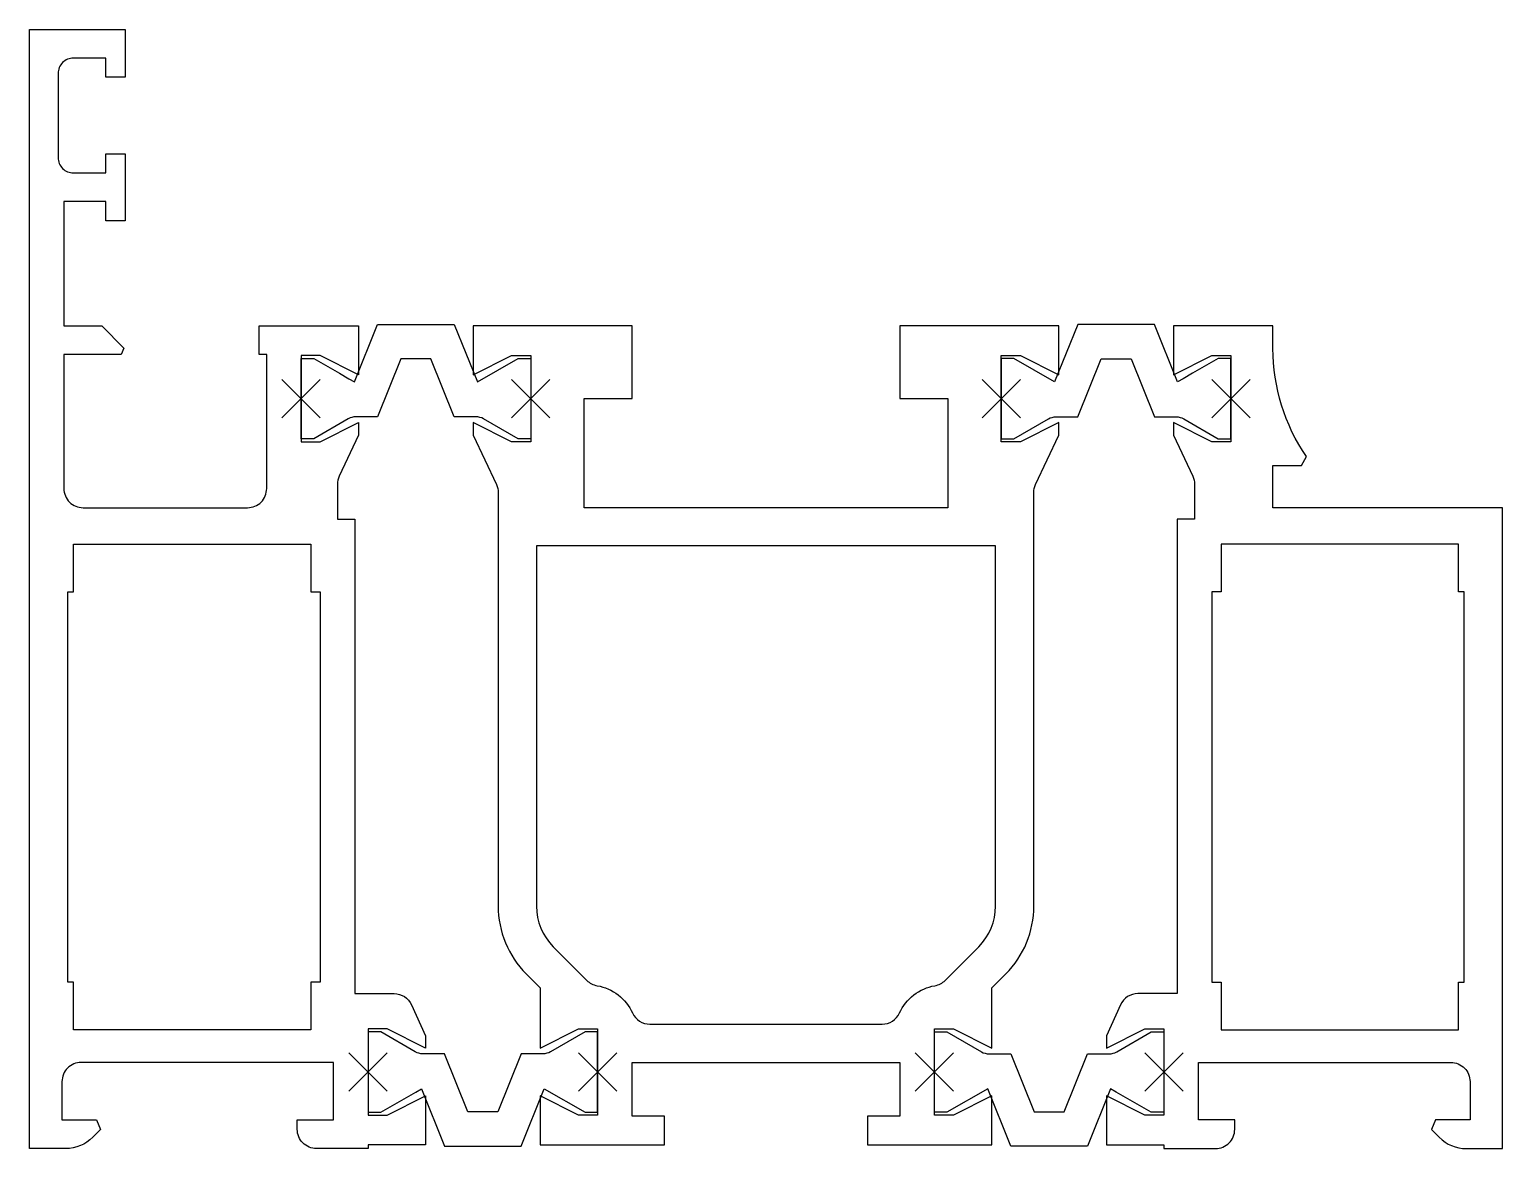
# Model space of a CAD drawing. Header units: millimetres. Extents: x 0 to 77, y 0 to 58.5.
import ezdxf

# ---------------------------------------------------------------- set-up
doc = ezdxf.new("R2010")
doc.units = ezdxf.units.MM
doc.header["$PDMODE"] = 3
doc.header["$PDSIZE"] = 1
doc.layers.add('X_SNAP', color=7, linetype='Continuous', lineweight=0, plot=False)

msp = doc.modelspace()

# ---------------------------------------------------------------- linework, layer by layer
for points in [[(17.2, 37.3), (16.194, 35.142, 0.109518), (16.1, 34.719), (16.1, 32.9), (17, 32.9), (17, 8.1), (19.056, 8.1, -0.294108), (19.966, 7.514), (20.7, 5.9), (20.7, 5.25), (18.7, 6.25), (17.7, 6.25), (17.7, 1.75), (18.7, 1.75), (20.7, 2.75), (20.7, 0.2), (17.7, 0.2), (17.7, 0), (15, 0, -0.414214), (14, 1), (14, 1.5), (15.9, 1.5), (15.9, 4.5), (2.7, 4.5, 0.414214), (1.7, 3.5), (1.7, 1.5), (3.5, 1.5), (3.712, 0.988), (3.31, 0.586, -0.198912), (1.896, 0), (0, 0), (0, 58.5), (5, 58.5), (5, 56), (4, 56), (4, 57), (2.3, 57, 0.414214), (1.5, 56.2), (1.5, 51.8, 0.414214), (2.3, 51), (4, 51), (4, 52), (5, 52), (5, 48.5), (4, 48.5), (4, 49.5), (1.8, 49.5), (1.8, 43), (3.783, 43), (4.941, 41.841), (4.8, 41.5), (1.8, 41.5), (1.8, 34.5, 0.414214), (2.8, 33.5), (11.4, 33.5, 0.414214), (12.4, 34.5), (12.4, 41.5), (12, 41.5), (12, 43), (17.2, 43), (17.2, 40.45), (15.2, 41.45), (14.2, 41.45), (14.2, 36.95), (15.2, 36.95), (17.2, 37.95), (17.2, 37.3)], [(18.192, 38.25), (17.066, 38.25, 0.131652), (16.666, 38.143), (14.861, 37.1), (14.2, 37.1), (14.2, 41.3), (14.861, 41.3), (16.2, 40.527), (16.688, 40.245), (16.987, 40.072), (18.2, 43.075), (22.2, 43.075), (23.413, 40.072), (25.539, 41.3), (26.2, 41.3), (26.2, 37.1), (25.539, 37.1), (23.734, 38.143, 0.131652), (23.334, 38.25), (22.208, 38.25), (20.986, 41.275), (19.414, 41.275)], [(53.8, 37.298), (53.8, 37.95), (51.8, 36.95), (50.8, 36.95), (50.8, 41.45), (51.8, 41.45), (53.8, 40.45), (53.8, 43), (45.5, 43), (45.5, 39.2), (48, 39.2), (48, 33.5), (29, 33.5), (29, 39.2), (31.5, 39.2), (31.5, 43), (23.2, 43), (23.2, 40.45), (25.2, 41.45), (26.2, 41.45), (26.2, 36.95), (25.2, 36.95), (23.2, 37.95), (23.2, 37.298), (24.405, 34.714, -0.109518), (24.499, 34.291), (24.5, 34.291), (24.5, 12.672, 0.198912), (25.964, 9.136), (26.7, 8.4), (26.699, 5.25), (28.699, 6.25), (29.699, 6.25), (29.699, 1.75), (28.699, 1.75), (26.699, 2.75), (26.699, 0.2), (33.2, 0.2), (33.2, 1.7), (31.5, 1.7), (31.5, 4.5), (45.5, 4.5), (45.5, 1.7), (43.8, 1.7), (43.8, 0.2), (50.301, 0.2), (50.301, 2.75), (48.301, 1.75), (47.301, 1.75), (47.301, 6.25), (48.301, 6.25), (50.301, 5.25), (50.301, 8.4), (51.037, 9.136, 0.198912), (52.501, 12.672), (52.501, 34.291, -0.109518), (52.595, 34.714), (53.8, 37.298)], [(58.808, 38.25), (59.934, 38.25, -0.131652), (60.334, 38.143), (62.139, 37.1), (62.8, 37.1), (62.8, 41.3), (62.139, 41.3), (60.8, 40.527), (60.312, 40.245), (60.013, 40.072), (58.8, 43.075), (54.8, 43.075), (53.587, 40.072), (51.461, 41.3), (50.8, 41.3), (50.8, 37.1), (51.461, 37.1), (53.266, 38.143, -0.131652), (53.666, 38.25), (54.792, 38.25), (56.014, 41.275), (57.586, 41.275)], [(59.8, 37.3), (60.806, 35.142, -0.109518), (60.9, 34.72), (60.9, 32.9), (60, 32.9), (60, 8.1), (57.944, 8.1, 0.294108), (57.034, 7.514), (56.3, 5.9), (56.3, 5.25), (58.3, 6.25), (59.3, 6.25), (59.3, 1.75), (58.3, 1.75), (56.3, 2.75), (56.3, 0.2), (59.3, 0.2), (59.3, 0), (62, 0, 0.414214), (63, 1), (63, 1.5), (61.1, 1.5), (61.1, 4.5), (74.3, 4.5, -0.414214), (75.3, 3.5), (75.3, 1.5), (73.5, 1.5), (73.288, 0.988), (73.69, 0.586, 0.198912), (75.104, 0), (77, 0), (77, 33.5), (65, 33.5), (65, 35.7), (66.5, 35.7), (66.748, 36.17, -0.151177), (65, 41.818), (65, 43), (59.8, 43), (59.8, 40.45), (61.8, 41.45), (62.8, 41.45), (62.8, 36.95), (61.8, 36.95), (59.8, 37.95), (59.8, 37.3)], [(50.501, 12.672), (50.501, 31.5), (26.5, 31.5), (26.5, 12.672, 0.198912), (27.379, 10.55), (29.136, 8.793, 0.154989), (29.674, 8.514, -0.248244), (31.525, 7.086, 0.293963), (32.435, 6.5), (44.566, 6.5, 0.293963), (45.476, 7.086, -0.248244), (47.327, 8.514, 0.154989), (47.865, 8.793), (49.622, 10.55, 0.198912), (50.501, 12.672)], [(21.692, 4.95), (20.566, 4.95, -0.131652), (20.166, 5.057), (18.361, 6.1), (17.7, 6.1), (17.7, 1.9), (18.361, 1.9), (19.7, 2.673), (20.188, 2.955), (20.487, 3.128), (21.7, 0.125), (25.7, 0.125), (26.913, 3.128), (29.039, 1.9), (29.7, 1.9), (29.7, 6.1), (29.039, 6.1), (27.234, 5.057, -0.131652), (26.834, 4.95), (25.708, 4.95), (24.486, 1.925), (22.914, 1.925)], [(55.308, 4.95), (56.434, 4.95, 0.131652), (56.834, 5.057), (58.639, 6.1), (59.3, 6.1), (59.3, 1.9), (58.639, 1.9), (57.3, 2.673), (56.812, 2.955), (56.513, 3.128), (55.3, 0.125), (51.3, 0.125), (50.087, 3.128), (47.961, 1.9), (47.3, 1.9), (47.3, 6.1), (47.961, 6.1), (49.766, 5.057, 0.131652), (50.166, 4.95), (51.292, 4.95), (52.514, 1.925), (54.086, 1.925)]]:
    msp.add_lwpolyline(points, format="xyb", close=True)
for points in [[(14.7, 6.2), (2.3, 6.2), (2.3, 8.7), (2, 8.7), (2, 29.1), (2.3, 29.1), (2.3, 31.6), (14.7, 31.6), (14.7, 29.1), (15.2, 29.1), (15.2, 8.7), (14.7, 8.7), (14.7, 6.2)], [(74.7, 31.6), (62.3, 31.6), (62.3, 29.1), (61.8, 29.1), (61.8, 8.7), (62.3, 8.7), (62.3, 6.2), (74.7, 6.2), (74.7, 8.7), (75, 8.7), (75, 29.1), (74.7, 29.1), (74.7, 31.6)]]:
    msp.add_lwpolyline(points, close=True)
at = {"layer": 'X_SNAP'}
for p in [(14.2, 39.2), (14.2, 39.2), (14.2, 39.2), (26.2, 39.2), (26.2, 39.2), (26.2, 39.2), (50.8, 39.2), (50.8, 39.2), (50.8, 39.2), (62.8, 39.2), (62.8, 39.2), (62.8, 39.2), (17.7, 4), (17.7, 4), (17.7, 4), (29.7, 4), (29.7, 4), (29.7, 4), (47.3, 4), (47.3, 4), (47.3, 4), (59.3, 4), (59.3, 4), (59.3, 4)]:
    msp.add_point(p, dxfattribs=at)

doc.saveas('drawing.dxf')
